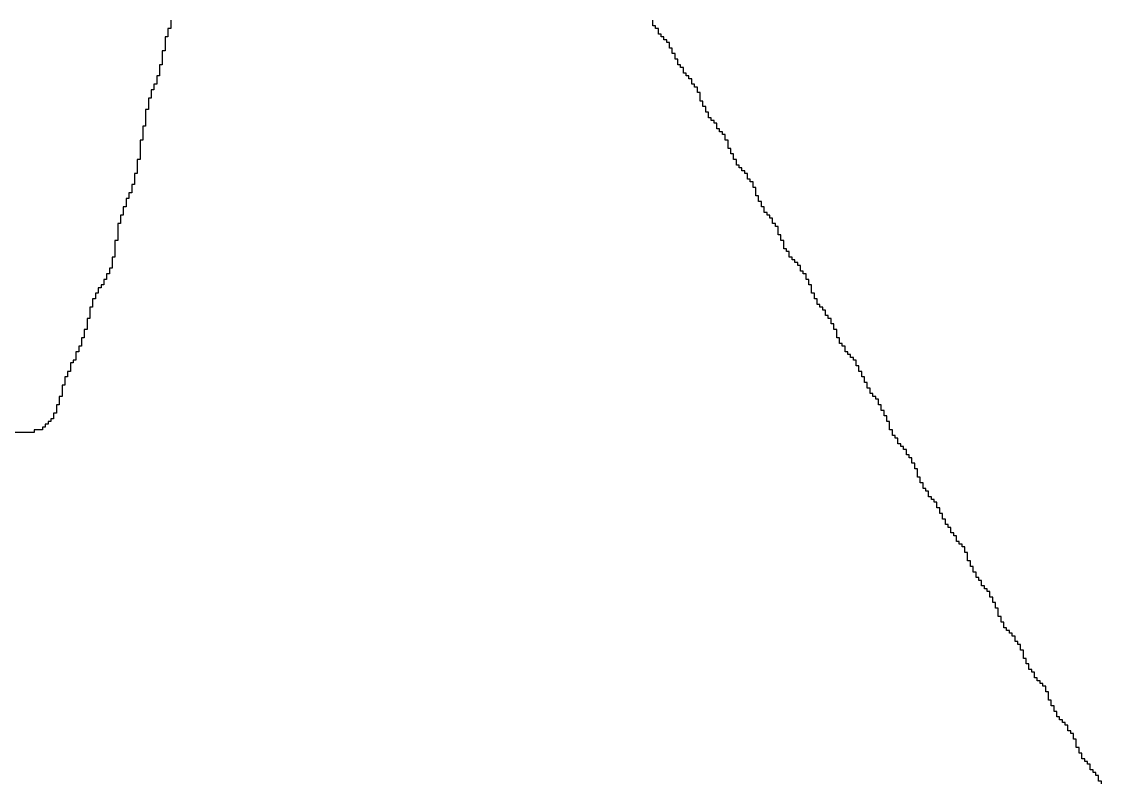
# Model space of a CAD drawing. Header units: millimetres. Extents: x 9.6 to 105, y 7.6 to 66.9.
# Drawn here: x 85.397 to 86.163, y 21.925 to 22.465 of the extents above; entities that cross this region are included whole.
import ezdxf

# ---------------------------------------------------------------- set-up
doc = ezdxf.new("R2010")
doc.units = ezdxf.units.MM
doc.layers.add('BottomOverlay', color=54, linetype='Continuous')

msp = doc.modelspace()

# ---------------------------------------------------------------- linework, layer by layer
at = {"layer": 'BottomOverlay'}
for p, q in [((85.50296, 22.4656), (85.50296, 22.46362)), ((85.50296, 22.46362), (85.50296, 22.46164)), ((85.50296, 22.46164), (85.50296, 22.45967)), ((85.84487, 22.46362), (85.84487, 22.4656)), ((85.84487, 22.46164), (85.84487, 22.46362)), ((85.84684, 22.46164), (85.84487, 22.46164)), ((85.84684, 22.45967), (85.84684, 22.46164)), ((85.50296, 22.45967), (85.50099, 22.45967)), ((85.50099, 22.45967), (85.50099, 22.45769)), ((85.50099, 22.45769), (85.50099, 22.45571)), ((85.50099, 22.45571), (85.50099, 22.45374)), ((85.84882, 22.45967), (85.84684, 22.45967)), ((85.84882, 22.45769), (85.84882, 22.45967)), ((85.84882, 22.45571), (85.84882, 22.45769)), ((85.8508, 22.45571), (85.84882, 22.45571)), ((85.8508, 22.45374), (85.8508, 22.45571)), ((85.50099, 22.45374), (85.49901, 22.45374)), ((85.49901, 22.45374), (85.49901, 22.45176)), ((85.49901, 22.45176), (85.49901, 22.44978)), ((85.49901, 22.44978), (85.49901, 22.44781)), ((85.49901, 22.44781), (85.49901, 22.44583)), ((85.85277, 22.45374), (85.8508, 22.45374)), ((85.85277, 22.45176), (85.85277, 22.45374)), ((85.85475, 22.45176), (85.85277, 22.45176)), ((85.85475, 22.44978), (85.85475, 22.45176)), ((85.85672, 22.44978), (85.85475, 22.44978)), ((85.85672, 22.44781), (85.85672, 22.44978)), ((85.85672, 22.44583), (85.85672, 22.44781)), ((85.49901, 22.44386), (85.49703, 22.44386)), ((85.49703, 22.44386), (85.49703, 22.44188)), ((85.49703, 22.44188), (85.49703, 22.4399)), ((85.49703, 22.4399), (85.49703, 22.43793)), ((85.49901, 22.44583), (85.49901, 22.44386)), ((85.8587, 22.44583), (85.85672, 22.44583)), ((85.8587, 22.44386), (85.8587, 22.44583)), ((85.8587, 22.44188), (85.8587, 22.44386)), ((85.86068, 22.44188), (85.8587, 22.44188)), ((85.86068, 22.4399), (85.86068, 22.44188)), ((85.86068, 22.43793), (85.86068, 22.4399)), ((85.49703, 22.43398), (85.49506, 22.43398)), ((85.49506, 22.43398), (85.49506, 22.432)), ((85.49506, 22.432), (85.49506, 22.43002)), ((85.49703, 22.43793), (85.49703, 22.43595)), ((85.49703, 22.43595), (85.49703, 22.43398)), ((85.86265, 22.43793), (85.86068, 22.43793)), ((85.86265, 22.43595), (85.86265, 22.43793)), ((85.86265, 22.43398), (85.86265, 22.43595)), ((85.86463, 22.43398), (85.86265, 22.43398)), ((85.86463, 22.432), (85.86463, 22.43398)), ((85.86661, 22.432), (85.86463, 22.432)), ((85.86661, 22.43002), (85.86661, 22.432)), ((85.49506, 22.42607), (85.49308, 22.42607)), ((85.49308, 22.42607), (85.49308, 22.42409)), ((85.49308, 22.42409), (85.49308, 22.42212)), ((85.49506, 22.43002), (85.49506, 22.42805)), ((85.49506, 22.42805), (85.49506, 22.42607)), ((85.86661, 22.42805), (85.86661, 22.43002)), ((85.86858, 22.42805), (85.86661, 22.42805)), ((85.86858, 22.42607), (85.86858, 22.42805)), ((85.87056, 22.42607), (85.86858, 22.42607)), ((85.87056, 22.42409), (85.87056, 22.42607)), ((85.87254, 22.42409), (85.87056, 22.42409)), ((85.87254, 22.42212), (85.87254, 22.42409)), ((85.49111, 22.41619), (85.48913, 22.41619)), ((85.48913, 22.41619), (85.48913, 22.41421)), ((85.49308, 22.42014), (85.49111, 22.42014)), ((85.49111, 22.42014), (85.49111, 22.41816)), ((85.49111, 22.41816), (85.49111, 22.41619)), ((85.49308, 22.42212), (85.49308, 22.42014)), ((85.87254, 22.42014), (85.87254, 22.42212)), ((85.87451, 22.42014), (85.87254, 22.42014)), ((85.87451, 22.41816), (85.87451, 22.42014)), ((85.87649, 22.41816), (85.87451, 22.41816)), ((85.87649, 22.41619), (85.87649, 22.41816)), ((85.87649, 22.41421), (85.87649, 22.41619)), ((85.48913, 22.41026), (85.48715, 22.41026)), ((85.48715, 22.41026), (85.48715, 22.40828)), ((85.48715, 22.40828), (85.48715, 22.40631)), ((85.48913, 22.41421), (85.48913, 22.41224)), ((85.48913, 22.41224), (85.48913, 22.41026)), ((85.87846, 22.41421), (85.87649, 22.41421)), ((85.87846, 22.41224), (85.87846, 22.41421)), ((85.87846, 22.41026), (85.87846, 22.41224)), ((85.87846, 22.40828), (85.87846, 22.41026)), ((85.88044, 22.40828), (85.87846, 22.40828)), ((85.88044, 22.40631), (85.88044, 22.40828)), ((85.48715, 22.40235), (85.48518, 22.40235)), ((85.48518, 22.40235), (85.48518, 22.40038)), ((85.48518, 22.40038), (85.48518, 22.3984)), ((85.48715, 22.40631), (85.48715, 22.40433)), ((85.48715, 22.40433), (85.48715, 22.40235)), ((85.88044, 22.40433), (85.88044, 22.40631)), ((85.88242, 22.40433), (85.88044, 22.40433)), ((85.88242, 22.40235), (85.88242, 22.40433)), ((85.88242, 22.40038), (85.88242, 22.40235)), ((85.88439, 22.40038), (85.88242, 22.40038)), ((85.88439, 22.3984), (85.88439, 22.40038)), ((85.48518, 22.3984), (85.48518, 22.39642)), ((85.48518, 22.39642), (85.48518, 22.39445)), ((85.48518, 22.39445), (85.48518, 22.39247)), ((85.88439, 22.39642), (85.88439, 22.3984)), ((85.88637, 22.39642), (85.88439, 22.39642)), ((85.88637, 22.39445), (85.88637, 22.39642)), ((85.88834, 22.39445), (85.88637, 22.39445)), ((85.88834, 22.39247), (85.88834, 22.39445)), ((85.48518, 22.3905), (85.4832, 22.3905)), ((85.4832, 22.3905), (85.4832, 22.38852)), ((85.4832, 22.38852), (85.4832, 22.38654)), ((85.4832, 22.38654), (85.4832, 22.38457)), ((85.48518, 22.39247), (85.48518, 22.3905)), ((85.89032, 22.39247), (85.88834, 22.39247)), ((85.89032, 22.3905), (85.89032, 22.39247)), ((85.89032, 22.38852), (85.89032, 22.3905)), ((85.8923, 22.38852), (85.89032, 22.38852)), ((85.8923, 22.38654), (85.8923, 22.38852)), ((85.89428, 22.38654), (85.8923, 22.38654)), ((85.89428, 22.38457), (85.89428, 22.38654)), ((85.4832, 22.38061), (85.48122, 22.38061)), ((85.48122, 22.38061), (85.48122, 22.37864)), ((85.48122, 22.37864), (85.48122, 22.37666)), ((85.4832, 22.38457), (85.4832, 22.38259)), ((85.4832, 22.38259), (85.4832, 22.38061)), ((85.89625, 22.38457), (85.89428, 22.38457)), ((85.89625, 22.38259), (85.89625, 22.38457)), ((85.89625, 22.38061), (85.89625, 22.38259)), ((85.89823, 22.38061), (85.89625, 22.38061)), ((85.89823, 22.37864), (85.89823, 22.38061)), ((85.89823, 22.37666), (85.89823, 22.37864)), ((85.48122, 22.37666), (85.48122, 22.37468)), ((85.48122, 22.37468), (85.48122, 22.37271)), ((85.48122, 22.37271), (85.48122, 22.37073)), ((85.48122, 22.37073), (85.48122, 22.36876)), ((85.89823, 22.37468), (85.89823, 22.37666)), ((85.9002, 22.37468), (85.89823, 22.37468)), ((85.9002, 22.37271), (85.9002, 22.37468)), ((85.9002, 22.37073), (85.9002, 22.37271)), ((85.90218, 22.37073), (85.9002, 22.37073)), ((85.90218, 22.36876), (85.90218, 22.37073)), ((85.48122, 22.36678), (85.47925, 22.36678)), ((85.47925, 22.36678), (85.47925, 22.3648)), ((85.47925, 22.3648), (85.47925, 22.36283)), ((85.47925, 22.36283), (85.47925, 22.36085)), ((85.48122, 22.36876), (85.48122, 22.36678)), ((85.90218, 22.36678), (85.90218, 22.36876)), ((85.90416, 22.36678), (85.90218, 22.36678)), ((85.90416, 22.3648), (85.90416, 22.36678)), ((85.90416, 22.36283), (85.90416, 22.3648)), ((85.90613, 22.36283), (85.90416, 22.36283)), ((85.90613, 22.36085), (85.90613, 22.36283)), ((85.47925, 22.3569), (85.47727, 22.3569)), ((85.47727, 22.3569), (85.47727, 22.35492)), ((85.47727, 22.35492), (85.47727, 22.35294)), ((85.47925, 22.36085), (85.47925, 22.35888)), ((85.47925, 22.35888), (85.47925, 22.3569)), ((85.90811, 22.36085), (85.90613, 22.36085)), ((85.90811, 22.35888), (85.90811, 22.36085)), ((85.91008, 22.35888), (85.90811, 22.35888)), ((85.91008, 22.3569), (85.91008, 22.35888)), ((85.91206, 22.3569), (85.91008, 22.3569)), ((85.91206, 22.35492), (85.91206, 22.3569)), ((85.91206, 22.35294), (85.91206, 22.35492)), ((85.47727, 22.34899), (85.4753, 22.34899)), ((85.4753, 22.34899), (85.4753, 22.34702)), ((85.4753, 22.34702), (85.4753, 22.34504)), ((85.47727, 22.35294), (85.47727, 22.35097)), ((85.47727, 22.35097), (85.47727, 22.34899)), ((85.91404, 22.35294), (85.91206, 22.35294)), ((85.91404, 22.35097), (85.91404, 22.35294)), ((85.91602, 22.35097), (85.91404, 22.35097)), ((85.91602, 22.34899), (85.91602, 22.35097)), ((85.91602, 22.34702), (85.91602, 22.34899)), ((85.91799, 22.34702), (85.91602, 22.34702)), ((85.91799, 22.34504), (85.91799, 22.34702)), ((85.47332, 22.33911), (85.47134, 22.33911)), ((85.47134, 22.33911), (85.47134, 22.33714)), ((85.4753, 22.34306), (85.47332, 22.34306)), ((85.47332, 22.34306), (85.47332, 22.34109)), ((85.47332, 22.34109), (85.47332, 22.33911)), ((85.4753, 22.34504), (85.4753, 22.34306)), ((85.91799, 22.34306), (85.91799, 22.34504)), ((85.91799, 22.34109), (85.91799, 22.34306)), ((85.91997, 22.34109), (85.91799, 22.34109)), ((85.91997, 22.33911), (85.91997, 22.34109)), ((85.91997, 22.33714), (85.91997, 22.33911)), ((85.47134, 22.33318), (85.46937, 22.33318)), ((85.46937, 22.33318), (85.46937, 22.33121)), ((85.47134, 22.33714), (85.47134, 22.33516)), ((85.47134, 22.33516), (85.47134, 22.33318)), ((85.92194, 22.33714), (85.91997, 22.33714)), ((85.92194, 22.33516), (85.92194, 22.33714)), ((85.92194, 22.33318), (85.92194, 22.33516)), ((85.92392, 22.33318), (85.92194, 22.33318)), ((85.92392, 22.33121), (85.92392, 22.33318)), ((85.46937, 22.32725), (85.46739, 22.32725)), ((85.46739, 22.32725), (85.46739, 22.32528)), ((85.46739, 22.32528), (85.46739, 22.3233)), ((85.46937, 22.33121), (85.46937, 22.32923)), ((85.46937, 22.32923), (85.46937, 22.32725)), ((85.92392, 22.32923), (85.92392, 22.33121)), ((85.9259, 22.32923), (85.92392, 22.32923)), ((85.9259, 22.32725), (85.9259, 22.32923)), ((85.92787, 22.32725), (85.9259, 22.32725)), ((85.92787, 22.32528), (85.92787, 22.32725)), ((85.92985, 22.32528), (85.92787, 22.32528)), ((85.92985, 22.3233), (85.92985, 22.32528)), ((85.46739, 22.32132), (85.46541, 22.32132)), ((85.46541, 22.32132), (85.46541, 22.31935)), ((85.46541, 22.31935), (85.46541, 22.31737)), ((85.46541, 22.31737), (85.46541, 22.3154)), ((85.46739, 22.3233), (85.46739, 22.32132)), ((85.92985, 22.32132), (85.92985, 22.3233)), ((85.93182, 22.32132), (85.92985, 22.32132)), ((85.93182, 22.31935), (85.93182, 22.32132)), ((85.9338, 22.31935), (85.93182, 22.31935)), ((85.9338, 22.31737), (85.9338, 22.31935)), ((85.9338, 22.3154), (85.9338, 22.31737)), ((85.46541, 22.30947), (85.46344, 22.30947)), ((85.46344, 22.30947), (85.46344, 22.30749)), ((85.46541, 22.3154), (85.46541, 22.31342)), ((85.46541, 22.31342), (85.46541, 22.31144)), ((85.46541, 22.31144), (85.46541, 22.30947)), ((85.9338, 22.31342), (85.9338, 22.3154)), ((85.93578, 22.31342), (85.9338, 22.31342)), ((85.93578, 22.31144), (85.93578, 22.31342)), ((85.93578, 22.30947), (85.93578, 22.31144)), ((85.93775, 22.30947), (85.93578, 22.30947)), ((85.93775, 22.30749), (85.93775, 22.30947)), ((85.46344, 22.30749), (85.46344, 22.30551)), ((85.46344, 22.30551), (85.46344, 22.30354)), ((85.46344, 22.30354), (85.46344, 22.30156)), ((85.46344, 22.30156), (85.46344, 22.29958)), ((85.93775, 22.30551), (85.93775, 22.30749)), ((85.93775, 22.30354), (85.93775, 22.30551)), ((85.93973, 22.30354), (85.93775, 22.30354)), ((85.93973, 22.30156), (85.93973, 22.30354)), ((85.94171, 22.30156), (85.93973, 22.30156)), ((85.94171, 22.29958), (85.94171, 22.30156)), ((85.46344, 22.29761), (85.46146, 22.29761)), ((85.46146, 22.29761), (85.46146, 22.29563)), ((85.46146, 22.29563), (85.46146, 22.29366)), ((85.46146, 22.29366), (85.46146, 22.29168)), ((85.46344, 22.29958), (85.46344, 22.29761)), ((85.94171, 22.29761), (85.94171, 22.29958)), ((85.94368, 22.29761), (85.94171, 22.29761)), ((85.94368, 22.29563), (85.94368, 22.29761)), ((85.94566, 22.29563), (85.94368, 22.29563)), ((85.94566, 22.29366), (85.94566, 22.29563)), ((85.94764, 22.29366), (85.94566, 22.29366)), ((85.94764, 22.29168), (85.94764, 22.29366)), ((85.45948, 22.28575), (85.45751, 22.28575)), ((85.45751, 22.28575), (85.45751, 22.28378)), ((85.46146, 22.2897), (85.45948, 22.2897)), ((85.45948, 22.2897), (85.45948, 22.28773)), ((85.45948, 22.28773), (85.45948, 22.28575)), ((85.46146, 22.29168), (85.46146, 22.2897)), ((85.94961, 22.29168), (85.94764, 22.29168)), ((85.94961, 22.2897), (85.94961, 22.29168)), ((85.94961, 22.28773), (85.94961, 22.2897)), ((85.95159, 22.28773), (85.94961, 22.28773)), ((85.95159, 22.28575), (85.95159, 22.28773)), ((85.95356, 22.28575), (85.95159, 22.28575)), ((85.95356, 22.28378), (85.95356, 22.28575)), ((85.45553, 22.27784), (85.45356, 22.27784)), ((85.45356, 22.27784), (85.45356, 22.27587)), ((85.45751, 22.2818), (85.45553, 22.2818)), ((85.45553, 22.2818), (85.45553, 22.27982)), ((85.45553, 22.27982), (85.45553, 22.27784)), ((85.45751, 22.28378), (85.45751, 22.2818)), ((85.95356, 22.2818), (85.95356, 22.28378)), ((85.95554, 22.2818), (85.95356, 22.2818)), ((85.95554, 22.27982), (85.95554, 22.2818)), ((85.95554, 22.27784), (85.95554, 22.27982)), ((85.95752, 22.27784), (85.95554, 22.27784)), ((85.95752, 22.27587), (85.95752, 22.27784)), ((85.45158, 22.27192), (85.4496, 22.27192)), ((85.4496, 22.27192), (85.4496, 22.26994)), ((85.45356, 22.27587), (85.45158, 22.27587)), ((85.45158, 22.27587), (85.45158, 22.27389)), ((85.45158, 22.27389), (85.45158, 22.27192)), ((85.95752, 22.27389), (85.95752, 22.27587)), ((85.95752, 22.27192), (85.95752, 22.27389)), ((85.95949, 22.27192), (85.95752, 22.27192)), ((85.95949, 22.26994), (85.95949, 22.27192)), ((85.4496, 22.26796), (85.44763, 22.26796)), ((85.44763, 22.26796), (85.44763, 22.26599)), ((85.44763, 22.26599), (85.44763, 22.26401)), ((85.44763, 22.26401), (85.44763, 22.26204)), ((85.4496, 22.26994), (85.4496, 22.26796)), ((85.95949, 22.26796), (85.95949, 22.26994)), ((85.96147, 22.26796), (85.95949, 22.26796)), ((85.96147, 22.26599), (85.96147, 22.26796)), ((85.96147, 22.26401), (85.96147, 22.26599)), ((85.96345, 22.26401), (85.96147, 22.26401)), ((85.96345, 22.26204), (85.96345, 22.26401)), ((85.44763, 22.26204), (85.44565, 22.26204)), ((85.44565, 22.26204), (85.44565, 22.26006)), ((85.44565, 22.26006), (85.44565, 22.25808)), ((85.44565, 22.25808), (85.44565, 22.2561)), ((85.44565, 22.2561), (85.44565, 22.25413)), ((85.96542, 22.26204), (85.96345, 22.26204)), ((85.96542, 22.26006), (85.96542, 22.26204)), ((85.9674, 22.26006), (85.96542, 22.26006)), ((85.9674, 22.25808), (85.9674, 22.26006)), ((85.9674, 22.2561), (85.9674, 22.25808)), ((85.96938, 22.2561), (85.9674, 22.2561)), ((85.96938, 22.25413), (85.96938, 22.2561)), ((85.44565, 22.25413), (85.44367, 22.25413)), ((85.44367, 22.25413), (85.44367, 22.25215)), ((85.44367, 22.25215), (85.44367, 22.25018)), ((85.44367, 22.25018), (85.44367, 22.2482)), ((85.44367, 22.2482), (85.44367, 22.24622)), ((85.97135, 22.25413), (85.96938, 22.25413)), ((85.97135, 22.25215), (85.97135, 22.25413)), ((85.97135, 22.25018), (85.97135, 22.25215)), ((85.97333, 22.25018), (85.97135, 22.25018)), ((85.97333, 22.2482), (85.97333, 22.25018)), ((85.97333, 22.24622), (85.97333, 22.2482)), ((85.4417, 22.2403), (85.43972, 22.2403)), ((85.43972, 22.2403), (85.43972, 22.23832)), ((85.44367, 22.24622), (85.4417, 22.24622)), ((85.4417, 22.24622), (85.4417, 22.24425)), ((85.4417, 22.24425), (85.4417, 22.24227)), ((85.4417, 22.24227), (85.4417, 22.2403)), ((85.9753, 22.24622), (85.97333, 22.24622)), ((85.9753, 22.24425), (85.9753, 22.24622)), ((85.9753, 22.24227), (85.9753, 22.24425)), ((85.9753, 22.2403), (85.9753, 22.24227)), ((85.97728, 22.2403), (85.9753, 22.2403)), ((85.97728, 22.23832), (85.97728, 22.2403)), ((85.43972, 22.23437), (85.43775, 22.23437)), ((85.43775, 22.23437), (85.43775, 22.23239)), ((85.43775, 22.23239), (85.43775, 22.23041)), ((85.43972, 22.23832), (85.43972, 22.23634)), ((85.43972, 22.23634), (85.43972, 22.23437)), ((85.97728, 22.23634), (85.97728, 22.23832)), ((85.97926, 22.23634), (85.97728, 22.23634)), ((85.97926, 22.23437), (85.97926, 22.23634)), ((85.98123, 22.23437), (85.97926, 22.23437)), ((85.98123, 22.23239), (85.98123, 22.23437)), ((85.98123, 22.23041), (85.98123, 22.23239)), ((85.43577, 22.22448), (85.43379, 22.22448)), ((85.43379, 22.22448), (85.43379, 22.22251)), ((85.43775, 22.23041), (85.43577, 22.23041)), ((85.43577, 22.23041), (85.43577, 22.22844)), ((85.43577, 22.22844), (85.43577, 22.22646)), ((85.43577, 22.22646), (85.43577, 22.22448)), ((85.98321, 22.23041), (85.98123, 22.23041)), ((85.98321, 22.22844), (85.98321, 22.23041)), ((85.98518, 22.22844), (85.98321, 22.22844)), ((85.98518, 22.22646), (85.98518, 22.22844)), ((85.98716, 22.22646), (85.98518, 22.22646)), ((85.98716, 22.22448), (85.98716, 22.22646)), ((85.98914, 22.22448), (85.98716, 22.22448)), ((85.98914, 22.22251), (85.98914, 22.22448)), ((85.43182, 22.21658), (85.42984, 22.21658)), ((85.42984, 22.21658), (85.42984, 22.2146)), ((85.43379, 22.22251), (85.43182, 22.22251)), ((85.43182, 22.22251), (85.43182, 22.22053)), ((85.43182, 22.22053), (85.43182, 22.21856)), ((85.43182, 22.21856), (85.43182, 22.21658)), ((85.98914, 22.22053), (85.98914, 22.22251)), ((85.99112, 22.22053), (85.98914, 22.22053)), ((85.99112, 22.21856), (85.99112, 22.22053)), ((85.99112, 22.21658), (85.99112, 22.21856)), ((85.99309, 22.21658), (85.99112, 22.21658)), ((85.99309, 22.2146), (85.99309, 22.21658)), ((85.42984, 22.21263), (85.42786, 22.21263)), ((85.42786, 22.21263), (85.42786, 22.21065)), ((85.42786, 22.21065), (85.42786, 22.20868)), ((85.42984, 22.2146), (85.42984, 22.21263)), ((85.99309, 22.21263), (85.99309, 22.2146)), ((85.99507, 22.21263), (85.99309, 22.21263)), ((85.99507, 22.21065), (85.99507, 22.21263)), ((85.99507, 22.20868), (85.99507, 22.21065)), ((85.42786, 22.2067), (85.42589, 22.2067)), ((85.42589, 22.2067), (85.42589, 22.20472)), ((85.42589, 22.20472), (85.42589, 22.20274)), ((85.42589, 22.20274), (85.42589, 22.20077)), ((85.42786, 22.20868), (85.42786, 22.2067)), ((85.99704, 22.20868), (85.99507, 22.20868)), ((85.99704, 22.2067), (85.99704, 22.20868)), ((85.99704, 22.20472), (85.99704, 22.2067)), ((85.99902, 22.20472), (85.99704, 22.20472)), ((85.99902, 22.20274), (85.99902, 22.20472)), ((85.99902, 22.20077), (85.99902, 22.20274)), ((85.42589, 22.19879), (85.42391, 22.19879)), ((85.42391, 22.19879), (85.42391, 22.19682)), ((85.42391, 22.19682), (85.42391, 22.19484)), ((85.42391, 22.19484), (85.42391, 22.19286)), ((85.42589, 22.20077), (85.42589, 22.19879)), ((86.001, 22.20077), (85.99902, 22.20077)), ((86.001, 22.19879), (86.001, 22.20077)), ((86.00297, 22.19879), (86.001, 22.19879)), ((86.00297, 22.19682), (86.00297, 22.19879)), ((86.00495, 22.19682), (86.00297, 22.19682)), ((86.00495, 22.19484), (86.00495, 22.19682)), ((86.00495, 22.19286), (86.00495, 22.19484)), ((85.42193, 22.18694), (85.41996, 22.18694)), ((85.41996, 22.18694), (85.41996, 22.18496)), ((85.42391, 22.19286), (85.42193, 22.19286)), ((85.42193, 22.19286), (85.42193, 22.19089)), ((85.42193, 22.19089), (85.42193, 22.18891)), ((85.42193, 22.18891), (85.42193, 22.18694)), ((86.00692, 22.19286), (86.00495, 22.19286)), ((86.00692, 22.19089), (86.00692, 22.19286)), ((86.00692, 22.18891), (86.00692, 22.19089)), ((86.0089, 22.18891), (86.00692, 22.18891)), ((86.0089, 22.18694), (86.0089, 22.18891)), ((86.0089, 22.18496), (86.0089, 22.18694)), ((85.41601, 22.17903), (85.41403, 22.17903)), ((85.41403, 22.17903), (85.41403, 22.17705)), ((85.41798, 22.181), (85.41601, 22.181)), ((85.41601, 22.181), (85.41601, 22.17903)), ((85.41996, 22.18298), (85.41798, 22.18298)), ((85.41798, 22.18298), (85.41798, 22.181)), ((85.41996, 22.18496), (85.41996, 22.18298)), ((86.01088, 22.18496), (86.0089, 22.18496)), ((86.01088, 22.18298), (86.01088, 22.18496)), ((86.01088, 22.181), (86.01088, 22.18298)), ((86.01285, 22.181), (86.01088, 22.181)), ((86.01285, 22.17903), (86.01285, 22.181)), ((86.01285, 22.17705), (86.01285, 22.17903)), ((85.40612, 22.1731), (85.35079, 22.1731)), ((85.41205, 22.17508), (85.40612, 22.17508)), ((85.40612, 22.17508), (85.40612, 22.1731)), ((85.41403, 22.17705), (85.41205, 22.17705)), ((85.41205, 22.17705), (85.41205, 22.17508)), ((86.01285, 22.17508), (86.01285, 22.17705)), ((86.01483, 22.17508), (86.01285, 22.17508)), ((86.01483, 22.1731), (86.01483, 22.17508)), ((86.01483, 22.17112), (86.01483, 22.1731)), ((86.01681, 22.17112), (86.01483, 22.17112)), ((86.01681, 22.16915), (86.01681, 22.17112)), ((86.01878, 22.16915), (86.01681, 22.16915)), ((86.01878, 22.16717), (86.01878, 22.16915)), ((86.01878, 22.1652), (86.01878, 22.16717)), ((86.02076, 22.1652), (86.01878, 22.1652)), ((86.02076, 22.16322), (86.02076, 22.1652)), ((86.02274, 22.16322), (86.02076, 22.16322)), ((86.02274, 22.16124), (86.02274, 22.16322)), ((86.02471, 22.16124), (86.02274, 22.16124)), ((86.02471, 22.15927), (86.02471, 22.16124)), ((86.02471, 22.15729), (86.02471, 22.15927)), ((86.02669, 22.15729), (86.02471, 22.15729)), ((86.02669, 22.15531), (86.02669, 22.15729)), ((86.02866, 22.15531), (86.02669, 22.15531)), ((86.02866, 22.15334), (86.02866, 22.15531)), ((86.02866, 22.15136), (86.02866, 22.15334)), ((86.03064, 22.15136), (86.02866, 22.15136)), ((86.03064, 22.14938), (86.03064, 22.15136)), ((86.03064, 22.14741), (86.03064, 22.14938)), ((86.03262, 22.14741), (86.03064, 22.14741)), ((86.03262, 22.14543), (86.03262, 22.14741)), ((86.03262, 22.14346), (86.03262, 22.14543)), ((86.03262, 22.14148), (86.03262, 22.14346)), ((86.03459, 22.14148), (86.03262, 22.14148)), ((86.03459, 22.1395), (86.03459, 22.14148)), ((86.03459, 22.13753), (86.03459, 22.1395)), ((86.03657, 22.13753), (86.03459, 22.13753)), ((86.03657, 22.13555), (86.03657, 22.13753)), ((86.03657, 22.13358), (86.03657, 22.13555)), ((86.03855, 22.13358), (86.03657, 22.13358)), ((86.03855, 22.1316), (86.03855, 22.13358)), ((86.04052, 22.1316), (86.03855, 22.1316)), ((86.04052, 22.12962), (86.04052, 22.1316)), ((86.04052, 22.12764), (86.04052, 22.12962)), ((86.0425, 22.12764), (86.04052, 22.12764)), ((86.0425, 22.12567), (86.0425, 22.12764)), ((86.04448, 22.12567), (86.0425, 22.12567)), ((86.04448, 22.12369), (86.04448, 22.12567)), ((86.04645, 22.12369), (86.04448, 22.12369)), ((86.04645, 22.12172), (86.04645, 22.12369)), ((86.04645, 22.11974), (86.04645, 22.12172)), ((86.04843, 22.11974), (86.04645, 22.11974)), ((86.04843, 22.11776), (86.04843, 22.11974)), ((86.04843, 22.11579), (86.04843, 22.11776)), ((86.0504, 22.11579), (86.04843, 22.11579)), ((86.0504, 22.11381), (86.0504, 22.11579)), ((86.0504, 22.11184), (86.0504, 22.11381)), ((86.05238, 22.11184), (86.0504, 22.11184)), ((86.05238, 22.10986), (86.05238, 22.11184)), ((86.05238, 22.10788), (86.05238, 22.10986)), ((86.05436, 22.10788), (86.05238, 22.10788)), ((86.05436, 22.10591), (86.05436, 22.10788)), ((86.05633, 22.10591), (86.05436, 22.10591)), ((86.05633, 22.10393), (86.05633, 22.10591)), ((86.05633, 22.10195), (86.05633, 22.10393)), ((86.05831, 22.10195), (86.05633, 22.10195)), ((86.05831, 22.09998), (86.05831, 22.10195)), ((86.06029, 22.09998), (86.05831, 22.09998)), ((86.06029, 22.098), (86.06029, 22.09998)), ((86.06029, 22.09602), (86.06029, 22.098)), ((86.06226, 22.09602), (86.06029, 22.09602)), ((86.06226, 22.09405), (86.06226, 22.09602)), ((86.06424, 22.09405), (86.06226, 22.09405)), ((86.06424, 22.09207), (86.06424, 22.09405)), ((86.06622, 22.09207), (86.06424, 22.09207)), ((86.06622, 22.0901), (86.06622, 22.09207)), ((86.06622, 22.08812), (86.06622, 22.0901)), ((86.06819, 22.08812), (86.06622, 22.08812)), ((86.06819, 22.08614), (86.06819, 22.08812)), ((86.06819, 22.08417), (86.06819, 22.08614)), ((86.06819, 22.08219), (86.06819, 22.08417)), ((86.07017, 22.08219), (86.06819, 22.08219)), ((86.07017, 22.08021), (86.07017, 22.08219)), ((86.07017, 22.07824), (86.07017, 22.08021)), ((86.07214, 22.07824), (86.07017, 22.07824)), ((86.07214, 22.07626), (86.07214, 22.07824)), ((86.07214, 22.07428), (86.07214, 22.07626)), ((86.07412, 22.07428), (86.07214, 22.07428)), ((86.07412, 22.07231), (86.07412, 22.07428)), ((86.07412, 22.07033), (86.07412, 22.07231)), ((86.0761, 22.07033), (86.07412, 22.07033)), ((86.0761, 22.06836), (86.0761, 22.07033)), ((86.07807, 22.06836), (86.0761, 22.06836)), ((86.07807, 22.06638), (86.07807, 22.06836)), ((86.07807, 22.0644), (86.07807, 22.06638)), ((86.08005, 22.0644), (86.07807, 22.0644)), ((86.08005, 22.06243), (86.08005, 22.0644)), ((86.08202, 22.06243), (86.08005, 22.06243)), ((86.08202, 22.06045), (86.08202, 22.06243)), ((86.084, 22.06045), (86.08202, 22.06045)), ((86.084, 22.05848), (86.084, 22.06045)), ((86.084, 22.0565), (86.084, 22.05848)), ((86.08598, 22.0565), (86.084, 22.0565)), ((86.08598, 22.05452), (86.08598, 22.0565)), ((86.08598, 22.05254), (86.08598, 22.05452)), ((86.08795, 22.05254), (86.08598, 22.05254)), ((86.08795, 22.05057), (86.08795, 22.05254)), ((86.08795, 22.04859), (86.08795, 22.05057)), ((86.08993, 22.04859), (86.08795, 22.04859)), ((86.08993, 22.04662), (86.08993, 22.04859)), ((86.08993, 22.04464), (86.08993, 22.04662)), ((86.08993, 22.04266), (86.08993, 22.04464)), ((86.09191, 22.04266), (86.08993, 22.04266)), ((86.09191, 22.04069), (86.09191, 22.04266)), ((86.09191, 22.03871), (86.09191, 22.04069)), ((86.09388, 22.03871), (86.09191, 22.03871)), ((86.09388, 22.03674), (86.09388, 22.03871)), ((86.09388, 22.03476), (86.09388, 22.03674)), ((86.09586, 22.03476), (86.09388, 22.03476)), ((86.09586, 22.03278), (86.09586, 22.03476)), ((86.09784, 22.03278), (86.09586, 22.03278)), ((86.09784, 22.03081), (86.09784, 22.03278)), ((86.09981, 22.03081), (86.09784, 22.03081)), ((86.09981, 22.02883), (86.09981, 22.03081)), ((86.10179, 22.02883), (86.09981, 22.02883)), ((86.10179, 22.02685), (86.10179, 22.02883)), ((86.10179, 22.02488), (86.10179, 22.02685)), ((86.10376, 22.02488), (86.10179, 22.02488)), ((86.10376, 22.0229), (86.10376, 22.02488)), ((86.10574, 22.0229), (86.10376, 22.0229)), ((86.10574, 22.02092), (86.10574, 22.0229)), ((86.10574, 22.01895), (86.10574, 22.02092)), ((86.10772, 22.01895), (86.10574, 22.01895)), ((86.10772, 22.01697), (86.10772, 22.01895)), ((86.10772, 22.015), (86.10772, 22.01697)), ((86.10772, 22.01302), (86.10772, 22.015)), ((86.10969, 22.01302), (86.10772, 22.01302)), ((86.10969, 22.01104), (86.10969, 22.01302)), ((86.10969, 22.00907), (86.10969, 22.01104)), ((86.11167, 22.00907), (86.10969, 22.00907)), ((86.11167, 22.00709), (86.11167, 22.00907)), ((86.11167, 22.00511), (86.11167, 22.00709)), ((86.11365, 22.00511), (86.11167, 22.00511)), ((86.11365, 22.00314), (86.11365, 22.00511)), ((86.11562, 22.00314), (86.11365, 22.00314)), ((86.11562, 22.00116), (86.11562, 22.00314)), ((86.11562, 21.99918), (86.11562, 22.00116)), ((86.1176, 21.99918), (86.11562, 21.99918)), ((86.1176, 21.99721), (86.1176, 21.99918)), ((86.11958, 21.99721), (86.1176, 21.99721)), ((86.11958, 21.99523), (86.11958, 21.99721)), ((86.12155, 21.99523), (86.11958, 21.99523)), ((86.12155, 21.99326), (86.12155, 21.99523)), ((86.12353, 21.99326), (86.12155, 21.99326)), ((86.12353, 21.99128), (86.12353, 21.99326)), ((86.12353, 21.9893), (86.12353, 21.99128)), ((86.1255, 21.9893), (86.12353, 21.9893)), ((86.1255, 21.98733), (86.1255, 21.9893)), ((86.1255, 21.98535), (86.1255, 21.98733)), ((86.1255, 21.98337), (86.1255, 21.98535)), ((86.12748, 21.98337), (86.1255, 21.98337)), ((86.12748, 21.9814), (86.12748, 21.98337)), ((86.12748, 21.97942), (86.12748, 21.9814)), ((86.12946, 21.97942), (86.12748, 21.97942)), ((86.12946, 21.97744), (86.12946, 21.97942)), ((86.12946, 21.97547), (86.12946, 21.97744)), ((86.13143, 21.97547), (86.12946, 21.97547)), ((86.13143, 21.97349), (86.13143, 21.97547)), ((86.13143, 21.97152), (86.13143, 21.97349)), ((86.13341, 21.97152), (86.13143, 21.97152)), ((86.13341, 21.96954), (86.13341, 21.97152)), ((86.13539, 21.96954), (86.13341, 21.96954)), ((86.13539, 21.96756), (86.13539, 21.96954)), ((86.13736, 21.96756), (86.13539, 21.96756)), ((86.13736, 21.96559), (86.13736, 21.96756)), ((86.13934, 21.96559), (86.13736, 21.96559)), ((86.13934, 21.96361), (86.13934, 21.96559)), ((86.13934, 21.96164), (86.13934, 21.96361)), ((86.14132, 21.96164), (86.13934, 21.96164)), ((86.14132, 21.95966), (86.14132, 21.96164)), ((86.14329, 21.95966), (86.14132, 21.95966)), ((86.14329, 21.95768), (86.14329, 21.95966)), ((86.14329, 21.95571), (86.14329, 21.95768)), ((86.14527, 21.95571), (86.14329, 21.95571)), ((86.14527, 21.95373), (86.14527, 21.95571)), ((86.14527, 21.95175), (86.14527, 21.95373)), ((86.14527, 21.94978), (86.14527, 21.95175)), ((86.14724, 21.94978), (86.14527, 21.94978)), ((86.14724, 21.9478), (86.14724, 21.94978)), ((86.14724, 21.94582), (86.14724, 21.9478)), ((86.14922, 21.94582), (86.14724, 21.94582)), ((86.14922, 21.94385), (86.14922, 21.94582)), ((86.14922, 21.94187), (86.14922, 21.94385)), ((86.1512, 21.94187), (86.14922, 21.94187)), ((86.1512, 21.9399), (86.1512, 21.94187)), ((86.15317, 21.9399), (86.1512, 21.9399)), ((86.15317, 21.93792), (86.15317, 21.9399)), ((86.15515, 21.93792), (86.15317, 21.93792)), ((86.15515, 21.93594), (86.15515, 21.93792)), ((86.15515, 21.93397), (86.15515, 21.93594)), ((86.15713, 21.93397), (86.15515, 21.93397)), ((86.15713, 21.93199), (86.15713, 21.93397)), ((86.1591, 21.93199), (86.15713, 21.93199)), ((86.1591, 21.93001), (86.1591, 21.93199)), ((86.16108, 21.93001), (86.1591, 21.93001)), ((86.16108, 21.92804), (86.16108, 21.93001)), ((86.16108, 21.92606), (86.16108, 21.92804)), ((86.16305, 21.92606), (86.16108, 21.92606)), ((86.16305, 21.92408), (86.16305, 21.92606))]:
    msp.add_line(p, q, dxfattribs=at)

doc.saveas('drawing.dxf')
